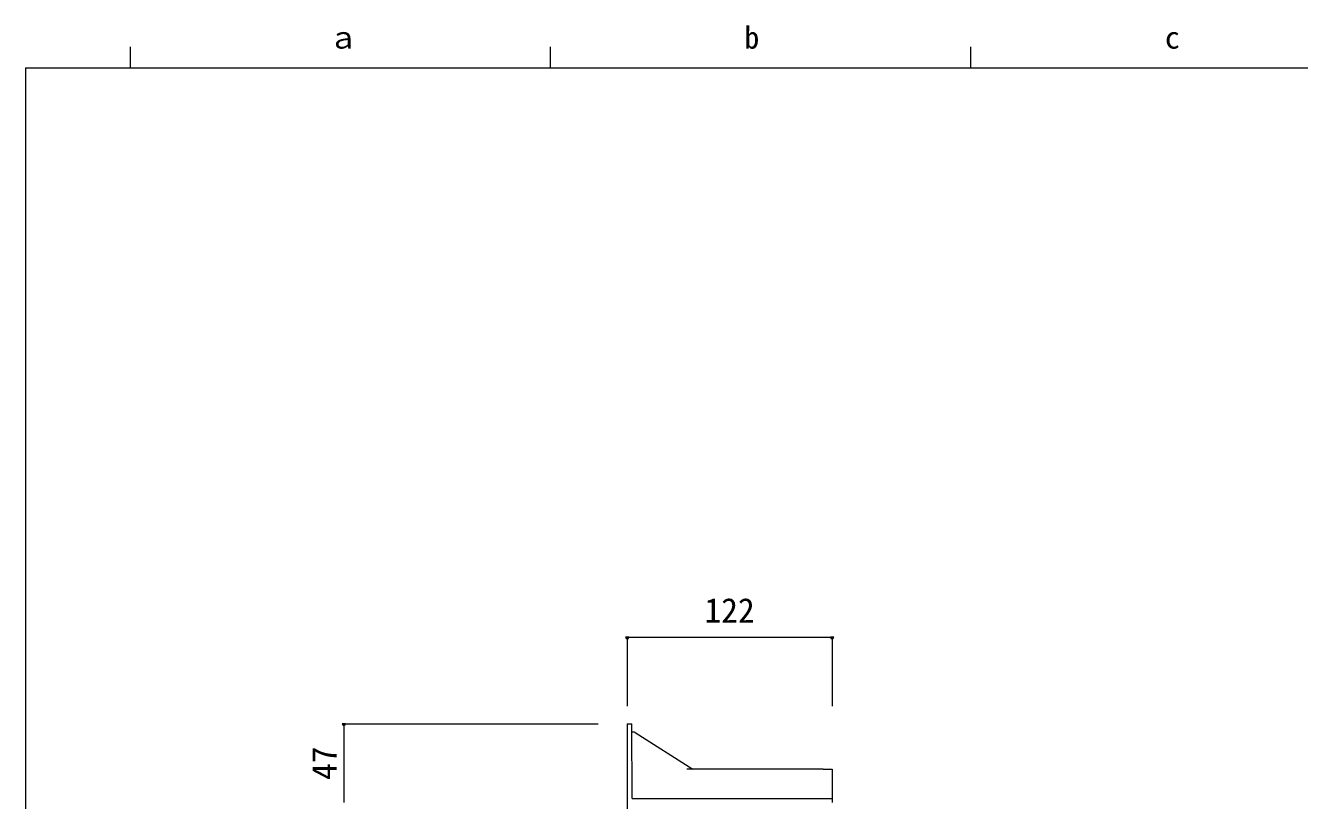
# Model space of a CAD drawing. Units: millimetres, scale not verified. Extents: x -1916 to 1917, y -1364 to 1364.
# Drawn here: x -1916 to -1157, y 902 to 1364 of the extents above; entities that cross this region are included whole.
import ezdxf
from ezdxf.enums import TextEntityAlignment as Align

# ---------------------------------------------------------------- set-up
doc = ezdxf.new("R2010")
doc.units = ezdxf.units.MM
doc.header["$LTSCALE"] = 10
doc.linetypes.add('DASHED1', pattern=[1.8, 1.2, -0.6])
for name, color, linetype, lineweight in [('1-5_F-1', 4, 'Continuous', 5), ('2-5', 7, 'Continuous', 18), ('2-7', 7, 'DASHED1', 18), ('2-8', 7, 'Continuous', 18), ('F-4', 7, 'Continuous', 18)]:
    doc.layers.add(name, color=color, linetype=linetype, lineweight=lineweight)
doc.styles.add('ＭＳ ゴシック', font='')
doc.styles.get('ＭＳ ゴシック').set_extended_font_data('MS Gothic')

msp = doc.modelspace()

# ---------------------------------------------------------------- linework, layer by layer
at = {"layer": '1-5_F-1', "color": 7, "lineweight": 18}
for p, q in [((-1725.24, 948.09), (-1727.24, 948.09)), ((-1726.24, 948.09), (-1726.24, 901.09))]:
    msp.add_line(p, q, dxfattribs=at)
at = {"layer": '1-5_F-1', "color": 7, "lineweight": 9}
msp.add_line((-1726.24, 948.09), (-1574.85, 948.09), dxfattribs=at)
at = {"layer": '1-5_F-1', "color": 7, "lineweight": 18}
msp.add_arc((-1726.24, 948.09), 1, 180, 0, dxfattribs=at)
at = {"layer": '2-5'}
for p, q in [((-1556.49, 999.6), (-1558.49, 999.6)), ((-1557.5, 999.6), (-1557.5, 958.56)), ((-1557.5, 999.6), (-1435.5, 999.6)), ((-1434.49, 999.6), (-1436.49, 999.6)), ((-1435.5, 999.6), (-1435.5, 958.56))]:
    msp.add_line(p, q, dxfattribs=at)
for centre in [(-1557.49, 999.6), (-1435.49, 999.6)]:
    msp.add_arc(centre, 1, 180, 0, dxfattribs=at)
at = {"layer": '2-7', "linetype": 'Continuous'}
msp.add_line((-1435.5, 903.59), (-1435.5, 901.09), dxfattribs=at)
at = {"layer": '2-8'}
for p, q in [((-1557.5, 948.09), (-1554.7, 948.09)), ((-1557.5, 948.09), (-1557.5, 892.89)), ((-1554.5, 903.59), (-1554.7, 948.09)), ((-1553.8, 943.09), (-1554.67, 943.09)), ((-1552.73, 942.78), (-1518.41, 921.09)), ((-1440.71, 921.09), (-1522.09, 921.09)), ((-1554.5, 903.59), (-1435.5, 903.59))]:
    msp.add_line(p, q, dxfattribs=at)
msp.add_lwpolyline([(-1440.71, 921.09), (-1435.5, 921.09), (-1435.5, 903.59)], dxfattribs=at)
msp.add_arc((-1553.8, 941.09), 2, 57.71752, 89.98777, dxfattribs=at)
at = {"layer": 'F-4'}
for p, q in [((-1853.4, 1338.76), (-1853.4, 1351.27)), ((-1603.12, 1338.76), (-1603.12, 1351.27)), ((-1352.85, 1338.76), (-1352.85, 1351.27)), ((-1915.97, 1338.76), (1900.73, 1338.76))]:
    msp.add_line(p, q, dxfattribs=at)
msp.add_lwpolyline([(-1915.97, 1338.76), (-1915.97, -1364.21), (1900.73, -1364.21)], dxfattribs=at)

# ---------------------------------------------------------------- texts
at = {"layer": '1-5_F-1', "color": 7, "style": 'ＭＳ ゴシック'}
msp.add_text('47', height=14.66, rotation=90, dxfattribs=at).set_placement((-1726.24, 914.59), align=Align.BOTTOM_LEFT)
at = {"layer": '2-5', "style": 'ＭＳ ゴシック'}
msp.add_text('122', height=14.66, dxfattribs=at).set_placement((-1511.5, 1003.88), align=Align.BOTTOM_LEFT)
at = {"layer": 'F-4', "style": 'ＭＳ ゴシック'}
for s, p in [('ａ', (-1735.67, 1346.34)), ('c', (-1237.21, 1346.33))]:
    msp.add_text(s, height=13.2, dxfattribs=at).set_placement(p, align=Align.BOTTOM_LEFT)
msp.add_text('b', height=13.2, rotation=0.001, dxfattribs=at).set_placement((-1487.76, 1346.33), align=Align.BOTTOM_LEFT)

doc.saveas('drawing.dxf')
